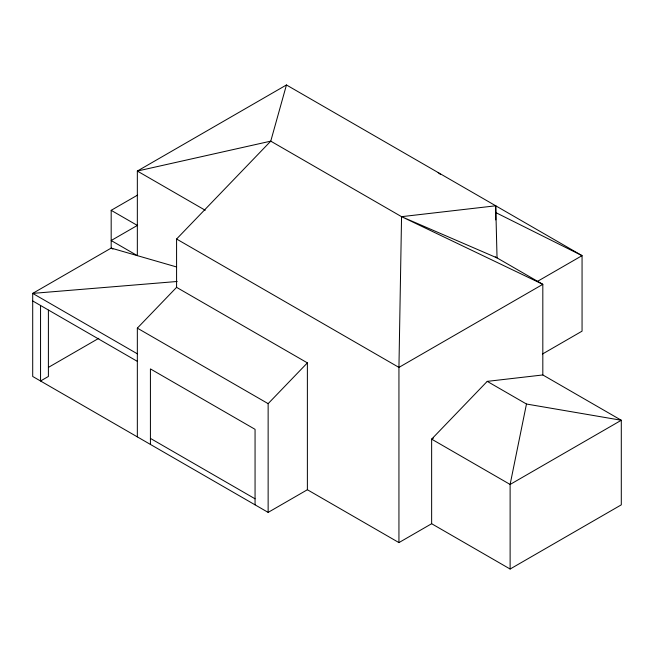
<?xml version="1.0" encoding="UTF-8"?>
<svg xmlns="http://www.w3.org/2000/svg" width="654" height="654" viewBox="0 0 654 654"><rect width="100%" height="100%" fill="white"/><g stroke="black" fill="none" stroke-linecap="round" stroke-linejoin="round"><path stroke-width="0.98" d="M137.651 225.254L111.18 240.533L137.34 255.64L137.34 171.054L270.756 141.15L401.556 216.67L398.94 367.401L398.94 542.599L431.64 523.723L510.12 569.029L621.3 504.847L621.3 420.26L542.82 374.955L487.23 381.372L431.64 439.145L431.64 523.723M487.23 381.372L526.47 404.025L510.12 484.451L510.12 569.029M542.419 354.043L582.06 331.153L582.06 255.64L286.452 84.971L270.756 141.15L176.58 239.021L176.58 287.351L137.34 328.136L137.34 436.88M398.94 542.599L307.38 489.74L268.14 512.393L268.14 403.649L307.38 362.872L176.58 287.351M286.452 84.971L137.34 171.054L205.242 210.261M268.14 512.393L32.7 376.467L32.7 293.393L111.18 248.087L111.18 210.326L137.651 195.047M48.494 367.344L98.819 338.29M537.13 281.572L582.06 255.64L495.806 212.591M433.381 438.139L431.64 439.145L510.12 484.451L621.3 420.26L526.47 404.025M401.556 216.67L495.732 205.797L497.04 257.905L401.556 216.67L542.82 284.335L542.82 374.955M177.16 281.482L32.7 293.393L137.34 353.806M176.58 266.963L111.18 248.087L112.921 249.092M495.282 256.883L542.82 284.335L398.94 367.401L176.58 239.021M111.18 210.326L137.34 225.426M137.34 328.136L268.14 403.649M32.7 300.946L137.34 361.36M150.436 438.401L255.019 498.781M438.18 172.566L440.518 174.471M495.732 205.797L495.732 219.891M307.38 362.872L307.38 489.74M255.06 504.847L255.06 429.326L150.42 368.913L150.42 444.426M48.396 310.135L48.396 376.467L40.548 380.996L40.548 305.475"/></g></svg>
